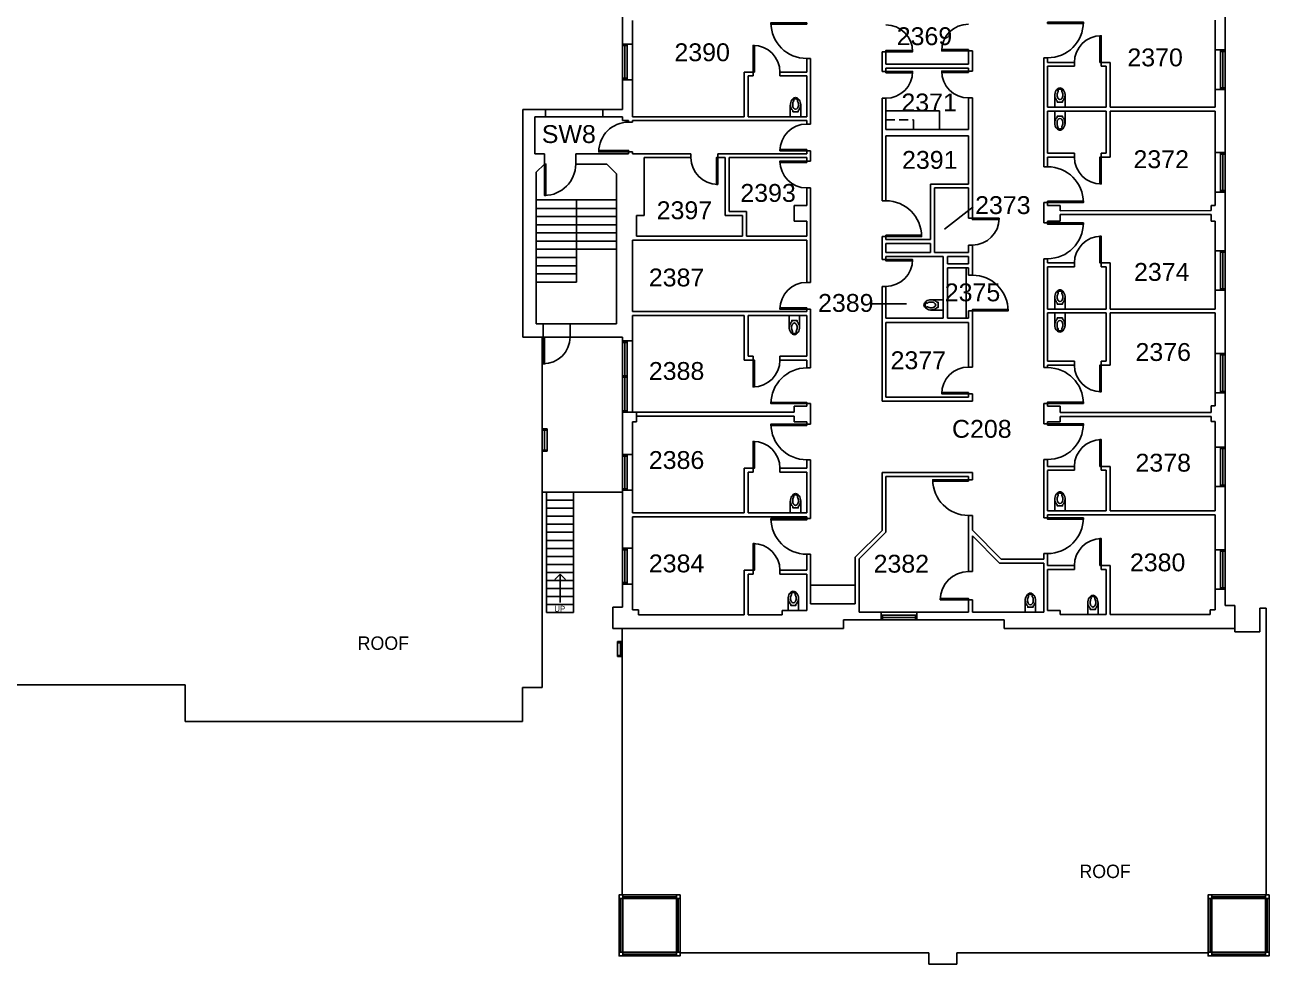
# Model space of a CAD drawing. Header units: inches. Extents: x -1132 to 7533, y -2240 to 4304.
# Drawn here: x 3897 to 5570, y 173 to 1436 of the extents above; entities that cross this region are included whole.
import ezdxf

# ---------------------------------------------------------------- set-up
doc = ezdxf.new("R2010")
doc.units = ezdxf.units.IN
doc.header["$LTSCALE"] = 96
doc.header["$MEASUREMENT"] = 0
doc.linetypes.add('HIDDEN2', pattern=[0.1875, 0.125, -0.0625])
doc.layers.get('0').update_dxf_attribs({"linetype": 'CONTINUOUS'})
for name, color, linetype in [('A-ANNO-ROOM', 4, 'CONTINUOUS'), ('A-ANNO-TEXT', 4, 'CONTINUOUS'), ('A-DOOR', 2, 'CONTINUOUS'), ('A-FLOR-CASE', 3, 'CONTINUOUS'), ('A-FLOR-CASE-UPPR', 3, 'HIDDEN2'), ('A-FLOR-PFIX', 2, 'CONTINUOUS'), ('A-FLOR-STRS', 2, 'CONTINUOUS'), ('A-GLAZ', 2, 'CONTINUOUS'), ('A-GLAZ-SILL', 1, 'CONTINUOUS'), ('A-ROOF-LEVL-MED', 3, 'CONTINUOUS'), ('A-WALL-FULL', 6, 'CONTINUOUS')]:
    doc.layers.add(name, color=color, linetype=linetype)
doc.styles.add('ARIAL', font='arial.ttf')

# ---------------------------------------------------------------- blocks, each defined once
blk = doc.blocks.new('P2477016')
for p, q in [((-3.6, -23.8), (-3.6, -23.8)), ((-2.5, -21.1), (-2.5, -21.1))]:
    blk.add_line(p, q)
blk.add_lwpolyline([(7, -14.9), (7, 0), (-7, 0), (-7, -14.9)])
for points in [[(0, -25.8, -0.143932), (-2.5, -25, -0.107177), (-4.9, -22.6, -0.077997), (-6.4, -19.2, -0.065232), (-7, -14.9)], [(-6.9, -16.2, -0.074934), (-6.3, -12.6, -0.085426), (-4.9, -9.7, -0.066386), (-3.5, -8.3), (-3.5, -6.7), (0, -6.7)], [(4, -23.7, -0.562484), (3.2, -23.5), (2.4, -21.3, -0.238976), (2.5, -20.9, 0.08035), (3.4, -19, 0.074934), (3.8, -16.2, 0.074934), (3.4, -13.4, 0.085426), (2.4, -11.5, 0.066386), (1.6, -10.6, 0.330534), (-1.7, -10.6, 0.066386), (-2.5, -11.5, 0.085426), (-3.5, -13.4, 0.074934), (-3.9, -16.2, 0.074934), (-3.5, -19, 0.08035), (-2.6, -20.9, -0.238976), (-2.5, -21.3), (-3.3, -23.5, -0.549653), (-4.1, -23.7)], [(6.9, -16.2, 0.074934), (6.3, -12.6, 0.085426), (4.9, -9.7, 0.066386), (3.5, -8.3), (3.5, -6.7), (0, -6.7)], [(0, -25.8, 0.143932), (2.5, -25, 0.107177), (4.9, -22.6, 0.077997), (6.4, -19.2, 0.065232), (7, -14.9)], [(-3, -22.7, 0.063273), (-1.7, -23.8, 0.143932), (0, -24.2)], [(0, -24.2, 0.143932), (1.7, -23.8, 0.059203), (2.9, -22.8)]]:
    blk.add_lwpolyline(points, format="xyb")
blk = doc.blocks.new('WC')
for p, q in [((-23.8, 5.1), (-23.8, 5.1)), ((-21.1, 4), (-21.1, 4))]:
    blk.add_line(p, q)
for points in [[(-23.7, 5.5, 0.06085), (-25, 4, 0.143932), (-25.8, 1.5)], [(-25.8, 1.5, 0.143932), (-25, -1, 0.107177), (-22.6, -3.4, 0.077997), (-19.2, -4.9, 0.065232), (-14.9, -5.5)], [(-22.7, 4.5, 0.063273), (-23.8, 3.2, 0.143932), (-24.2, 1.5)], [(-24.2, 1.5, 0.143932), (-23.8, -0.2, 0.059203), (-22.8, -1.4)], [(-23.7, -2.5, -0.562484), (-23.5, -1.6), (-21.3, -0.9, -0.238976), (-20.9, -1, 0.08035), (-19, -1.9, 0.074934), (-16.2, -2.3, 0.074934), (-13.4, -1.9, 0.085426), (-11.5, -0.9, 0.066386), (-10.6, -0.1, 0.330534), (-10.6, 3.2, 0.066386), (-11.5, 4, 0.085426), (-13.4, 5, 0.074934), (-16.2, 5.4, 0.074934), (-19, 5, 0.08035), (-20.9, 4.1, -0.238976), (-21.3, 4), (-23.5, 4.8, -0.549653), (-23.7, 5.6)], [(-16.2, 8.4, -0.074934), (-12.6, 7.9, -0.085426), (-9.7, 6.4, -0.066386), (-8.3, 5.1), (-6.7, 5.1), (-6.7, -1.9), (-8.3, -1.9, -0.066386), (-9.7, -3.3, -0.085426), (-12.6, -4.8, -0.111314), (-18, -5.2)], [(-16.4, 8.4, -0.022673), (-14.9, 8.5), (0, 8.5), (0, 4.5), (0, 1.5), (0, -1.5), (0, -5.5), (-14.9, -5.5)]]:
    blk.add_lwpolyline(points, format="xyb")
for centre, radius, start, end in [((-18.3, 0.5), 7.43, 126.6725, 136.5742), ((-17, -1.2), 9.56, 107.1416, 126.6725), ((-16.2, -3.9), 12.4, 90, 107.1416)]:
    blk.add_arc(centre, radius, start, end)
blk = doc.blocks.new('*U49')
for p, q in [((0, 0), (0, 0)), ((48, 0), (48, 0))]:
    blk.add_line(p, q)
blk.add_lwpolyline([(0, 0), (0, -48), (1.75, -48), (1.75, 0)], close=True)
blk.add_arc((0, 0), 48, 270, 0)
blk = doc.blocks.new('*U50')
for p, q in [((0, 0), (0, 0)), ((48, 0), (48, 0))]:
    blk.add_line(p, q)
blk.add_lwpolyline([(0, 0), (0, -48), (1.75, -48), (1.75, 0)], close=True)
blk.add_arc((0, 0), 48, 270, 0)
blk = doc.blocks.new('*U51')
for p, q in [((0, 0), (0, 0)), ((-48, 0), (-48, 0))]:
    blk.add_line(p, q)
blk.add_lwpolyline([(0, 0), (0, -48), (-1.75, -48), (-1.75, 0)], close=True)
blk.add_arc((0, 0), 48, 180, 270)
blk = doc.blocks.new('*U47')
for p, q in [((0, 0), (0, 0)), ((-36, 0), (-36, 0))]:
    blk.add_line(p, q)
blk.add_lwpolyline([(0, 0), (0, 36), (-1.75, 36), (-1.75, 0)], close=True)
blk.add_arc((0, 0), 36, 90, 180)
blk = doc.blocks.new('*U54')
for p, q in [((0, 0), (0, 0)), ((36, 0), (36, 0))]:
    blk.add_line(p, q)
blk.add_lwpolyline([(0, 0), (0, -36), (1.75, -36), (1.75, 0)], close=True)
blk.add_arc((0, 0), 36, 270, 0)
blk = doc.blocks.new('*U55')
for p, q in [((0, 0), (0, 0)), ((36, 0), (36, 0))]:
    blk.add_line(p, q)
blk.add_lwpolyline([(0, 0), (0, 36), (1.75, 36), (1.75, 0)], close=True)
blk.add_arc((0, 0), 36, 0, 90)
blk = doc.blocks.new('*U62')
for p, q in [((0, 0), (0, 0)), ((-36, 0), (-36, 0))]:
    blk.add_line(p, q)
blk.add_lwpolyline([(0, 0), (0, -36), (-1.75, -36), (-1.75, 0)], close=True)
blk.add_arc((0, 0), 36, 180, 270)
blk = doc.blocks.new('*U63')
for p, q in [((0, 0), (0, 0)), ((48, 0), (48, 0))]:
    blk.add_line(p, q)
blk.add_lwpolyline([(0, 0), (0, 48), (1.75, 48), (1.75, 0)], close=True)
blk.add_arc((0, 0), 48, 0, 90)
blk = doc.blocks.new('*U64')
for p, q in [((0, 0), (0, 0)), ((-48, 0), (-48, 0))]:
    blk.add_line(p, q)
blk.add_lwpolyline([(0, 0), (0, 48), (-1.75, 48), (-1.75, 0)], close=True)
blk.add_arc((0, 0), 48, 90, 180)
blk = doc.blocks.new('*U65')
for p, q in [((0, 0), (0, 0)), ((-36, 0), (-36, 0))]:
    blk.add_line(p, q)
blk.add_lwpolyline([(0, 0), (0, -36), (-1.75, -36), (-1.75, 0)], close=True)
blk.add_arc((0, 0), 36, 180, 270)
blk = doc.blocks.new('*U68')
for p, q in [((0, 0), (0, 0)), ((48, 0), (48, 0))]:
    blk.add_line(p, q)
blk.add_lwpolyline([(0, 0), (0, 48), (1.75, 48), (1.75, 0)], close=True)
blk.add_arc((0, 0), 48, 0, 90)
blk = doc.blocks.new('*U69')
for p, q in [((0, 0), (0, 0)), ((-38, 0), (-38, 0))]:
    blk.add_line(p, q)
blk.add_lwpolyline([(0, 0), (0, 38), (-1.75, 38), (-1.75, 0)], close=True)
blk.add_arc((0, 0), 38, 90, 180)
blk = doc.blocks.new('*U37')
for p, q in [((0, 0), (0, 0)), ((-36, 0), (-36, 0))]:
    blk.add_line(p, q)
blk.add_lwpolyline([(0, 0), (0, -36), (-1.75, -36), (-1.75, 0)], close=True)
blk.add_arc((0, 0), 36, 180, 270)
blk = doc.blocks.new('*U73')
for p, q in [((0, 0), (0, 0)), ((-36, 0), (-36, 0))]:
    blk.add_line(p, q)
blk.add_lwpolyline([(0, 0), (0, 36), (-1.75, 36), (-1.75, 0)], close=True)
blk.add_arc((0, 0), 36, 90, 180)
blk = doc.blocks.new('*U66')
for p, q in [((0, 0), (0, 0)), ((36, 0), (36, 0))]:
    blk.add_line(p, q)
blk.add_lwpolyline([(0, 0), (0, -36), (1.75, -36), (1.75, 0)], close=True)
blk.add_arc((0, 0), 36, 270, 0)
blk = doc.blocks.new('*U67')
for p, q in [((0, 0), (0, 0)), ((36, 0), (36, 0))]:
    blk.add_line(p, q)
blk.add_lwpolyline([(0, 0), (0, 36), (1.75, 36), (1.75, 0)], close=True)
blk.add_arc((0, 0), 36, 0, 90)

msp = doc.modelspace()

# ---------------------------------------------------------------- linework, layer by layer
at = {"layer": 'A-ANNO-ROOM'}
for p, q in [((5132.9, 1161.2), (5171.8, 1191.1)), ((5035.2, 1060.8), (5082, 1060.8))]:
    msp.add_line(p, q, dxfattribs=at)
at = {"layer": 'A-FLOR-CASE'}
for p, q in [((5054.3, 1320.2), (5126.3, 1320.2)), ((5126.3, 1320.2), (5126.3, 1295.2)), ((5162.3, 1109.4), (5162.3, 1041.4)), ((4953.1, 682.7), (5013, 682.7))]:
    msp.add_line(p, q, dxfattribs=at)
at = {"layer": 'A-FLOR-CASE-UPPR'}
for p, q in [((5054.3, 1308.2), (5091.3, 1308.2)), ((5091.3, 1308.2), (5091.3, 1295.2))]:
    msp.add_line(p, q, dxfattribs=at)
at = {"layer": 'A-FLOR-STRS'}
for p, q in [((4584.3, 1200.7), (4692.3, 1200.7)), ((4584.3, 1189.2), (4692.3, 1189.2)), ((4638.3, 1089.9), (4638.3, 1200.7)), ((4584.3, 1178.2), (4692.3, 1178.2)), ((4584.3, 1167.2), (4692.3, 1167.2)), ((4584.3, 1156.2), (4692.3, 1156.2)), ((4584.3, 1145.2), (4692.3, 1145.2)), ((4584.3, 1134.2), (4692.3, 1134.2)), ((4584.3, 1123), (4638.3, 1123)), ((4584.3, 1112), (4638.3, 1112)), ((4584.3, 1101), (4638.3, 1101)), ((4584.3, 1090), (4638.3, 1090)), ((4592.1, 892.7), (4599.1, 892.7)), ((4592.1, 891.2), (4599.1, 891.2)), ((4595.1, 891.2), (4595.1, 864.2)), ((4599.1, 892.7), (4599.1, 862.7)), ((4599.1, 864.2), (4592.1, 864.2)), ((4599.1, 862.7), (4592.1, 862.7)), ((4592.1, 807.7), (4700.3, 807.7)), ((4598.1, 807.7), (4598.1, 645.7)), ((4634.1, 645.7), (4634.1, 807.7)), ((4598.1, 796.9), (4634.1, 796.9)), ((4598.1, 786.1), (4634.1, 786.1)), ((4598.1, 775.3), (4634.1, 775.3)), ((4598.1, 764.5), (4634.1, 764.5)), ((4598.1, 753.7), (4634.1, 753.7)), ((4598.1, 742.9), (4634.1, 742.9)), ((4598.1, 732.1), (4634.1, 732.1)), ((4598.1, 721.3), (4634.1, 721.3)), ((4598.1, 710.5), (4634.1, 710.5)), ((4598.1, 699.7), (4634.1, 699.7)), ((4598.1, 688.9), (4634.1, 688.9)), ((4616.3, 697.4), (4609.1, 690.1)), ((4616.3, 659.4), (4616.3, 697.4)), ((4616.3, 697.4), (4623.6, 690.1)), ((4598.1, 678.1), (4634.1, 678.1)), ((4598.1, 667.3), (4634.1, 667.3)), ((4598.1, 656.5), (4634.1, 656.5)), ((4598.1, 645.7), (4634.1, 645.7)), ((4699.6, 606.7), (4693.6, 606.7)), ((4693.6, 606.7), (4693.6, 586.7)), ((4699.6, 605.2), (4693.6, 605.2)), ((4697.6, 605.2), (4697.6, 588.2)), ((4693.6, 588.2), (4699.6, 588.2)), ((4693.6, 586.7), (4699.6, 586.7))]:
    msp.add_line(p, q, dxfattribs=at)
at = {"layer": 'A-GLAZ'}
for p, q in [((4700.3, 1364.1), (4700.3, 1408.2)), ((4703.3, 1364.1), (4703.3, 1408.2)), ((4706.3, 1364.1), (4706.3, 1408.2)), ((5504.3, 1400.2), (5504.3, 1351.1)), ((5507.3, 1400.2), (5507.3, 1351.1)), ((5510.3, 1400.2), (5510.3, 1351.1)), ((5504.3, 1262.2), (5504.3, 1213.1)), ((5507.3, 1262.2), (5507.3, 1213.1)), ((5510.3, 1262.2), (5510.3, 1213.1)), ((5504.3, 1130.2), (5504.3, 1081.1)), ((5507.3, 1130.2), (5507.3, 1081.1)), ((5510.3, 1130.2), (5510.3, 1081.1)), ((4700.3, 964.1), (4700.3, 1009.1)), ((4703.3, 964.1), (4703.3, 1009.1)), ((4706.3, 964.1), (4706.3, 1009.1)), ((5504.3, 992.2), (5504.3, 943.1)), ((5507.3, 992.2), (5507.3, 943.1)), ((5510.3, 992.2), (5510.3, 943.1)), ((4700.3, 917.2), (4700.3, 962.1)), ((4703.3, 917.2), (4703.3, 962.1)), ((4706.3, 917.2), (4706.3, 962.1)), ((4700.3, 812.2), (4700.3, 856.2)), ((4703.3, 812.2), (4703.3, 856.2)), ((4706.3, 812.2), (4706.3, 856.2)), ((5504.3, 866.2), (5504.3, 817.1)), ((5507.3, 866.2), (5507.3, 817.1)), ((5510.3, 866.2), (5510.3, 817.1)), ((4700.3, 686.1), (4700.3, 730.2)), ((4703.3, 686.1), (4703.3, 730.2)), ((4706.3, 686.1), (4706.3, 730.2)), ((5504.3, 728.2), (5504.3, 679.1)), ((5507.3, 728.2), (5507.3, 679.1)), ((5510.3, 728.2), (5510.3, 679.1)), ((5049.9, 642.2), (5093.9, 642.2)), ((5049.9, 639.2), (5093.9, 639.2)), ((5093.9, 636.2), (5049.9, 636.2)), ((4698.1, 261.2), (4698.1, 189.2)), ((4772.6, 263.7), (4700.6, 263.7)), ((4775.1, 189.2), (4775.1, 261.2)), ((5490.1, 261.2), (5490.1, 189.2)), ((5564.6, 263.7), (5492.6, 263.7)), ((5567.1, 189.2), (5567.1, 261.2)), ((4700.6, 186.7), (4772.6, 186.7)), ((5492.6, 186.7), (5564.6, 186.7))]:
    msp.add_line(p, q, dxfattribs=at)
at = {"layer": 'A-GLAZ-SILL'}
for p, q in [((4713.8, 1362.1), (4713.8, 1410.2)), ((5496.8, 1402.2), (5496.8, 1349.1)), ((4596.5, 1322.1), (4673.7, 1322.1)), ((4596.5, 1312.1), (4673.7, 1312.1)), ((5496.8, 1264.2), (5496.8, 1211.1)), ((5496.8, 1132.2), (5496.8, 1079.1)), ((4593.6, 1034.2), (4629.6, 1034.2)), ((4593.6, 1016.2), (4629.6, 1016.2)), ((4713.8, 915.2), (4713.8, 1011.1)), ((5496.8, 994.2), (5496.8, 941.1)), ((4713.8, 810.2), (4713.8, 858.2)), ((5496.8, 868.2), (5496.8, 815.1)), ((4713.8, 684.1), (4713.8, 732.2)), ((5496.8, 730.2), (5496.8, 677.1)), ((5047.9, 646.2), (5095.9, 646.2)), ((4695.6, 261.2), (4695.6, 189.2)), ((4772.6, 266.2), (4700.6, 266.2)), ((4700.6, 261.2), (4700.6, 189.2)), ((4772.6, 261.2), (4700.6, 261.2)), ((4772.6, 189.2), (4772.6, 261.2)), ((4777.6, 189.2), (4777.6, 261.2)), ((5487.6, 261.2), (5487.6, 189.2)), ((5564.6, 266.2), (5492.6, 266.2)), ((5564.6, 261.2), (5492.6, 261.2)), ((5492.6, 261.2), (5492.6, 189.2)), ((5564.6, 189.2), (5564.6, 261.2)), ((5569.6, 189.2), (5569.6, 261.2)), ((4700.6, 189.2), (4772.6, 189.2)), ((4700.6, 184.2), (4772.6, 184.2)), ((5492.6, 189.2), (5564.6, 189.2)), ((5492.6, 184.2), (5564.6, 184.2))]:
    msp.add_line(p, q, dxfattribs=at)
at = {"layer": 'A-ROOF-LEVL-MED'}
for p, q in [((4592.1, 545.2), (4592.1, 1016.2)), ((5565.6, 651.7), (5557.1, 651.7)), ((5557.1, 651.7), (5557.1, 619.7)), ((5565.6, 266.2), (5565.6, 651.7)), ((4699.6, 624.2), (4699.6, 266.2)), ((5523.6, 619.7), (5523.6, 624.2)), ((5557.1, 619.7), (5523.6, 619.7)), ((3546.6, 548.7), (4112.1, 548.7)), ((4112.1, 548.7), (4112.1, 499.2)), ((4565.6, 499.2), (4565.6, 545.2)), ((4565.6, 545.2), (4592.1, 545.2)), ((4112.1, 499.2), (4565.6, 499.2)), ((4777.6, 188.2), (5112.1, 188.2)), ((5112.1, 188.2), (5112.1, 173.2)), ((5149.6, 173.2), (5149.6, 188.2)), ((5149.6, 188.2), (5487.6, 188.2)), ((5112.1, 173.2), (5149.6, 173.2))]:
    msp.add_line(p, q, dxfattribs=at)
at = {"layer": 'A-WALL-FULL'}
for p, q in [((4700.3, 1322.1), (4700.3, 1666.2)), ((5510.3, 1400.2), (5510.3, 1477.1)), ((4713.8, 1410.2), (4713.8, 1441.7)), ((5496.8, 1402.2), (5496.8, 1442.2)), ((4700.3, 1410.2), (4713.8, 1410.2)), ((4700.3, 1408.2), (4706.3, 1408.2)), ((4706.3, 1408.2), (4706.3, 1410.2)), ((4953.1, 1390.7), (4947.8, 1390.7)), ((4947.8, 1372.4), (4947.8, 1390.7)), ((4953.1, 1302.6), (4953.1, 1390.7)), ((5049.1, 1399.9), (5054.3, 1399.9)), ((5049.1, 1373.2), (5049.1, 1399.9)), ((5054.3, 1382.9), (5054.3, 1399.9)), ((5165.3, 1400.9), (5170.6, 1400.9)), ((5165.3, 1400.9), (5165.3, 1382.9)), ((5170.6, 1400.9), (5170.6, 1373.7)), ((5266.6, 1391.6), (5271.8, 1391.6)), ((5266.6, 1391.6), (5266.6, 1245.1)), ((5271.8, 1391.6), (5271.8, 1385.4)), ((5496.8, 1402.2), (5510.3, 1402.2)), ((5504.3, 1402.2), (5504.3, 1400.2)), ((5504.3, 1400.2), (5510.3, 1400.2)), ((4875.8, 1372.4), (4863.8, 1372.4)), ((4863.8, 1312.4), (4863.8, 1372.4)), ((4875.8, 1367.2), (4875.8, 1372.4)), ((4911.8, 1367.2), (4911.8, 1372.4)), ((4947.8, 1372.4), (4911.8, 1372.4)), ((5054.3, 1373.2), (5049.1, 1373.2)), ((5054.3, 1382.9), (5165.3, 1382.9)), ((5054.3, 1377.6), (5165.3, 1377.6)), ((5054.3, 1373.2), (5054.3, 1377.6)), ((5165.3, 1377.6), (5165.3, 1373.7)), ((5170.6, 1373.7), (5165.3, 1373.7)), ((5307.8, 1385.4), (5271.8, 1385.4)), ((5307.8, 1380.2), (5271.8, 1380.2)), ((5271.8, 1380.2), (5271.8, 1325.4)), ((5307.8, 1380.2), (5307.8, 1385.4)), ((5343.8, 1380.2), (5343.8, 1385.4)), ((5355.8, 1385.4), (5343.8, 1385.4)), ((5350.6, 1380.2), (5343.8, 1380.2)), ((5350.6, 1325.4), (5350.6, 1380.2)), ((5355.8, 1325.4), (5355.8, 1385.4)), ((4706.3, 1364.1), (4700.3, 1364.1)), ((4700.3, 1362.1), (4713.8, 1362.1)), ((4706.3, 1362.1), (4706.3, 1364.1)), ((4713.8, 1362.1), (4713.8, 1312.4)), ((4875.8, 1367.2), (4869.1, 1367.2)), ((4869.1, 1312.4), (4869.1, 1367.2)), ((4947.8, 1367.2), (4911.8, 1367.2)), ((4947.8, 1312.4), (4947.8, 1367.2)), ((5496.8, 1325.4), (5496.8, 1349.1)), ((5496.8, 1349.1), (5510.3, 1349.1)), ((5510.3, 1351.1), (5504.3, 1351.1)), ((5504.3, 1351.1), (5504.3, 1349.1)), ((5510.3, 1262.2), (5510.3, 1351.1)), ((4566.3, 1322.1), (4596.5, 1322.1)), ((4566.3, 1016.2), (4566.3, 1322.1)), ((4596.5, 1322.1), (4596.5, 1312.1)), ((4673.7, 1322.1), (4673.7, 1312.1)), ((4673.7, 1322.1), (4700.3, 1322.1)), ((5049.1, 1199.4), (5049.1, 1337.2)), ((5054.3, 1337.2), (5049.1, 1337.2)), ((5054.3, 1337.2), (5054.3, 1295.2)), ((5170.6, 1337.7), (5165.3, 1337.7)), ((5165.3, 1337.7), (5165.3, 1295.2)), ((5170.6, 1337.7), (5170.6, 1175.9)), ((5271.8, 1325.4), (5350.6, 1325.4)), ((5355.8, 1325.4), (5496.8, 1325.4)), ((4582.2, 1312.1), (4582.2, 1262.7)), ((4582.2, 1312.1), (4596.5, 1312.1)), ((4673.7, 1312.1), (4700.3, 1312.1)), ((4700.3, 1312.1), (4700.3, 1307.2)), ((4708.3, 1307.2), (4700.3, 1307.2)), ((4708.3, 1305.2), (4708.3, 1307.2)), ((4713.8, 1305.2), (4708.3, 1305.2)), ((4713.8, 1312.4), (4863.8, 1312.4)), ((4713.8, 1307.2), (4947.8, 1307.2)), ((4713.8, 1305.2), (4713.8, 1307.2)), ((4869.1, 1312.4), (4947.8, 1312.4)), ((4947.8, 1302.6), (4947.8, 1307.2)), ((5271.8, 1320.1), (5350.6, 1320.1)), ((5271.8, 1320.1), (5271.8, 1263.4)), ((5350.6, 1263.4), (5350.6, 1320.1)), ((5355.8, 1320.1), (5496.8, 1320.1)), ((5355.8, 1258.1), (5355.8, 1320.1)), ((5496.8, 1264.2), (5496.8, 1320.1)), ((4953.1, 1302.6), (4947.8, 1302.6)), ((5054.3, 1295.2), (5165.3, 1295.2)), ((5165.3, 1286.9), (5054.3, 1286.9)), ((5054.3, 1286.9), (5054.3, 1199.4)), ((5165.3, 1286.9), (5165.3, 1221.9)), ((4582.2, 1262.7), (4595.2, 1262.7)), ((4595.2, 1262.7), (4595.2, 1248.7)), ((4637.3, 1262.7), (4637.3, 1248.7)), ((4637.3, 1262.7), (4708.3, 1262.7)), ((4708.3, 1262.7), (4708.3, 1265.2)), ((4713.8, 1265.2), (4708.3, 1265.2)), ((4713.8, 1262.7), (4713.8, 1265.2)), ((4713.8, 1262.7), (4792.2, 1262.7)), ((4729.1, 1257.4), (4792.2, 1257.4)), ((4729.1, 1257.4), (4729.1, 1179.7)), ((4792.2, 1257.4), (4792.2, 1262.7)), ((4828.2, 1262.7), (4947.8, 1262.7)), ((4828.2, 1257.4), (4828.2, 1262.7)), ((4828.2, 1257.4), (4838.2, 1257.4)), ((4838.2, 1179.7), (4838.2, 1257.4)), ((4843.4, 1184.9), (4843.4, 1257.4)), ((4843.4, 1257.4), (4947.8, 1257.4)), ((4947.8, 1262.7), (4947.8, 1266.6)), ((4947.8, 1266.6), (4953.1, 1266.6)), ((4947.8, 1252.7), (4947.8, 1257.4)), ((4953.1, 1252.7), (4953.1, 1266.6)), ((5271.8, 1263.4), (5307.8, 1263.4)), ((5271.8, 1258.1), (5307.8, 1258.1)), ((5271.8, 1258.1), (5271.8, 1245.1)), ((5307.8, 1263.4), (5307.8, 1258.7)), ((5343.8, 1263.4), (5350.6, 1263.4)), ((5343.8, 1263.4), (5343.8, 1258.1)), ((5343.8, 1258.1), (5355.8, 1258.1)), ((5496.8, 1264.2), (5510.3, 1264.2)), ((5504.3, 1264.2), (5504.3, 1262.2)), ((5504.3, 1262.2), (5510.3, 1262.2)), ((4595.2, 1248.7), (4584.3, 1237.7)), ((4637.3, 1248.7), (4679.2, 1248.7)), ((4679.2, 1248.7), (4692.3, 1235.6)), ((4953.1, 1252.7), (4947.8, 1252.7)), ((5266.6, 1245.1), (5271.8, 1245.1)), ((4584.3, 1034.2), (4584.3, 1237.7)), ((4692.3, 1235.6), (4692.3, 1034.2)), ((5114.3, 1147.4), (5114.3, 1221.9)), ((5114.3, 1221.9), (5165.3, 1221.9)), ((4953.1, 1216.7), (4947.8, 1216.7)), ((4947.8, 1193.2), (4947.8, 1216.7)), ((4953.1, 1089.7), (4953.1, 1216.7)), ((5119.6, 1216.7), (5165.3, 1216.7)), ((5119.6, 1216.7), (5119.6, 1129.7)), ((5165.3, 1216.7), (5165.3, 1175.9)), ((5496.8, 1211.1), (5510.3, 1211.1)), ((5496.8, 1193.2), (5496.8, 1211.1)), ((5510.3, 1213.1), (5504.3, 1213.1)), ((5504.3, 1213.1), (5504.3, 1211.1)), ((5510.3, 1130.2), (5510.3, 1213.1)), ((4930.8, 1172.2), (4930.8, 1193.2)), ((4930.8, 1193.2), (4947.8, 1193.2)), ((5049.1, 1199.4), (5054.3, 1199.4)), ((5266.6, 1197.1), (5271.8, 1197.1)), ((5266.6, 1197.1), (5266.6, 1169.6)), ((5271.8, 1197.1), (5271.8, 1193.2)), ((5288.8, 1193.2), (5271.8, 1193.2)), ((5288.8, 1186.1), (5288.8, 1193.2)), ((5491.8, 1193.2), (5496.8, 1193.2)), ((5491.8, 1186.2), (5491.8, 1193.2)), ((4729.1, 1179.7), (4718.8, 1179.7)), ((4718.8, 1179.7), (4718.8, 1151.7)), ((4838.2, 1179.7), (4861.4, 1179.7)), ((4843.4, 1184.9), (4866.7, 1184.9)), ((4861.4, 1179.7), (4861.4, 1151.7)), ((4866.7, 1184.9), (4866.7, 1151.7)), ((4947.8, 1172.2), (4930.8, 1172.2)), ((4947.8, 1151.7), (4947.8, 1172.2)), ((5165.3, 1175.9), (5170.6, 1175.9)), ((5271.8, 1172.2), (5271.8, 1169.6)), ((5288.8, 1172.2), (5271.8, 1172.2)), ((5288.8, 1186.1), (5491.8, 1186.2)), ((5288.8, 1180.9), (5491.8, 1180.9)), ((5288.8, 1172.2), (5288.8, 1180.9)), ((5491.8, 1172.2), (5491.8, 1180.9)), ((5496.8, 1172.2), (5491.8, 1172.2)), ((5496.8, 1132.2), (5496.8, 1172.2)), ((5266.6, 1169.6), (5271.8, 1169.6)), ((4713.8, 1146.4), (4947.8, 1146.4)), ((4713.8, 1050.4), (4713.8, 1146.4)), ((4718.8, 1151.7), (4861.4, 1151.7)), ((4866.7, 1151.7), (4947.8, 1151.7)), ((4947.8, 1089.7), (4947.8, 1146.4)), ((5049.1, 1120.4), (5049.1, 1151.4)), ((5049.1, 1151.4), (5054.3, 1151.4)), ((5054.3, 1151.4), (5054.3, 1147.4)), ((5054.3, 1147.4), (5114.3, 1147.4)), ((5054.3, 1129.7), (5054.3, 1142.2)), ((5054.3, 1142.2), (5114.3, 1142.2)), ((5114.3, 1142.2), (5114.3, 1129.7)), ((5165.3, 1139.9), (5170.6, 1139.9)), ((5165.3, 1139.9), (5165.3, 1129.7)), ((5170.6, 1139.9), (5170.6, 1099.4)), ((5114.3, 1129.7), (5054.3, 1129.7)), ((5131.3, 1124.4), (5054.3, 1124.4)), ((5054.3, 1124.4), (5054.3, 1120.4)), ((5165.3, 1129.7), (5119.6, 1129.7)), ((5131.3, 1041.4), (5131.3, 1124.4)), ((5165.3, 1124.4), (5137.3, 1124.4)), ((5137.3, 1114.7), (5137.3, 1124.4)), ((5165.3, 1124.4), (5165.3, 1114.7)), ((5266.6, 1121.6), (5271.8, 1121.6)), ((5266.6, 1121.6), (5266.6, 975.1)), ((5271.8, 1121.6), (5271.8, 1115.8)), ((5496.8, 1132.2), (5510.3, 1132.2)), ((5504.3, 1132.2), (5504.3, 1130.2)), ((5504.3, 1130.2), (5510.3, 1130.2)), ((5049.1, 1120.4), (5054.3, 1120.4)), ((5137.3, 1114.7), (5165.3, 1114.7)), ((5137.3, 1109.4), (5165.3, 1109.4)), ((5137.3, 1109.4), (5137.3, 1041.4)), ((5165.3, 1109.4), (5165.3, 1099.4)), ((5307.8, 1115.8), (5271.8, 1115.8)), ((5307.8, 1110.5), (5271.8, 1110.5)), ((5271.8, 1110.5), (5271.8, 1053.9)), ((5307.8, 1110.5), (5307.8, 1115.8)), ((5355.8, 1115.8), (5343.8, 1115.8)), ((5343.8, 1110.5), (5343.8, 1115.8)), ((5350.6, 1110.5), (5343.8, 1110.5)), ((5350.6, 1053.9), (5350.6, 1110.5)), ((5355.8, 1053.9), (5355.8, 1115.8)), ((4947.8, 1089.7), (4953.1, 1089.7)), ((5170.6, 1099.4), (5165.3, 1099.4)), ((5049.1, 929.9), (5049.1, 1084.4)), ((5049.1, 1084.4), (5054.3, 1084.4)), ((5054.3, 1084.4), (5054.3, 1041.4)), ((5496.8, 1053.9), (5496.8, 1079.1)), ((5496.8, 1079.1), (5510.3, 1079.1)), ((5510.3, 1081.1), (5504.3, 1081.1)), ((5504.3, 1081.1), (5504.3, 1079.1)), ((5510.3, 992.2), (5510.3, 1081.1)), ((4713.8, 1050.4), (4947.8, 1050.4)), ((4713.8, 1045.2), (4863.8, 1045.2)), ((4713.8, 1011.1), (4713.8, 1045.2)), ((4863.8, 985.2), (4863.8, 1045.2)), ((4869.1, 990.4), (4869.1, 1045.2)), ((4869.1, 1045.2), (4947.8, 1045.2)), ((4947.8, 1053.7), (4947.8, 1050.4)), ((4953.1, 1053.7), (4947.8, 1053.7)), ((4947.8, 990.4), (4947.8, 1045.2)), ((4953.1, 974.7), (4953.1, 1053.7)), ((5054.3, 1041.4), (5131.3, 1041.4)), ((5165.3, 1041.4), (5137.3, 1041.4)), ((5170.6, 1051.4), (5165.3, 1051.4)), ((5165.3, 1051.4), (5165.3, 1041.4)), ((5170.6, 1051.4), (5170.6, 975.9)), ((5271.8, 1053.9), (5350.6, 1053.9)), ((5271.8, 1048.6), (5350.6, 1048.6)), ((5271.8, 1048.6), (5271.8, 983.9)), ((5350.6, 983.9), (5350.6, 1048.6)), ((5355.8, 1053.9), (5496.8, 1053.9)), ((5355.8, 978.6), (5355.8, 1048.6)), ((5355.8, 1048.6), (5496.8, 1048.6)), ((5496.8, 994.2), (5496.8, 1048.6)), ((4593.6, 1034.2), (4584.3, 1034.2)), ((4593.6, 1016.2), (4593.6, 1034.2)), ((4629.6, 1016.2), (4629.6, 1034.2)), ((4692.3, 1034.2), (4629.6, 1034.2)), ((5054.3, 1035.9), (5165.3, 1035.9)), ((5054.3, 935.2), (5054.3, 1035.9)), ((5165.3, 1035.9), (5165.3, 975.9)), ((4593.6, 1016.2), (4566.3, 1016.2)), ((4700.3, 1016.2), (4629.6, 1016.2)), ((4700.3, 1011.1), (4700.3, 1016.2)), ((4713.8, 1011.1), (4700.3, 1011.1)), ((4700.3, 1011.1), (4700.3, 1009.1)), ((4700.3, 1009.1), (4706.3, 1009.1)), ((4706.3, 1009.1), (4706.3, 1011.1)), ((4869.1, 990.4), (4875.8, 990.4)), ((4875.8, 990.4), (4875.8, 985.2)), ((4911.8, 990.4), (4911.8, 985.2)), ((4911.8, 990.4), (4947.8, 990.4)), ((5496.8, 994.2), (5510.3, 994.2)), ((5504.3, 994.2), (5504.3, 992.2)), ((5504.3, 992.2), (5510.3, 992.2)), ((4863.8, 985.2), (4875.8, 985.2)), ((4911.8, 985.2), (4947.8, 985.2)), ((4947.8, 974.7), (4947.8, 985.2)), ((4953.1, 974.7), (4947.8, 974.7)), ((5165.3, 975.9), (5170.6, 975.9)), ((5266.6, 975.1), (5271.8, 975.1)), ((5271.8, 983.9), (5307.8, 983.9)), ((5271.8, 978.6), (5307.8, 978.6)), ((5271.8, 978.6), (5271.8, 975.1)), ((5307.8, 983.9), (5307.8, 978.6)), ((5343.8, 983.9), (5343.8, 978.6)), ((5343.8, 983.9), (5350.6, 983.9)), ((5343.8, 978.6), (5355.8, 978.6)), ((4706.3, 964.1), (4700.3, 964.1)), ((4700.3, 964.1), (4700.3, 962.1)), ((4700.3, 962.1), (4706.3, 962.1)), ((4706.3, 962.1), (4706.3, 964.1)), ((5165.3, 939.9), (5170.6, 939.9)), ((5165.3, 939.9), (5165.3, 935.2)), ((5170.6, 939.9), (5170.6, 929.9)), ((5496.8, 923.7), (5496.8, 941.1)), ((5496.8, 941.1), (5510.3, 941.1)), ((5510.3, 943.1), (5504.3, 943.1)), ((5504.3, 943.1), (5504.3, 941.1)), ((5510.3, 866.2), (5510.3, 943.1)), ((4930.8, 915.2), (4930.8, 923.2)), ((4930.8, 923.2), (4947.8, 923.2)), ((4953.1, 926.7), (4947.8, 926.7)), ((4947.8, 923.2), (4947.8, 926.7)), ((4953.1, 899.2), (4953.1, 926.7)), ((5049.1, 929.9), (5170.6, 929.9)), ((5054.3, 935.2), (5165.3, 935.2)), ((5266.6, 927.1), (5271.8, 927.1)), ((5266.6, 927.1), (5266.6, 899.6)), ((5271.8, 927.1), (5271.8, 923.2)), ((5271.8, 923.2), (5288.8, 923.2)), ((5288.8, 914.6), (5288.8, 923.2)), ((5491.8, 914.6), (5491.8, 923.7)), ((5491.8, 923.7), (5496.8, 923.7)), ((4700.3, 917.2), (4700.3, 856.2)), ((4706.3, 917.2), (4700.3, 917.2)), ((4700.3, 915.2), (4718.8, 915.2)), ((4706.3, 915.2), (4706.3, 917.2)), ((4718.8, 915.2), (4930.8, 915.2)), ((4718.8, 902.2), (4718.8, 915.2)), ((4718.8, 909.9), (4930.8, 909.9)), ((4930.8, 902.2), (4930.8, 909.9)), ((5288.8, 914.6), (5491.8, 914.6)), ((5288.8, 909.4), (5491.8, 909.4)), ((5288.8, 902.2), (5288.8, 909.4)), ((5491.8, 902.7), (5491.8, 909.4)), ((4713.8, 858.2), (4713.8, 902.2)), ((4713.8, 902.2), (4718.8, 902.2)), ((4947.8, 902.2), (4930.8, 902.2)), ((4947.8, 899.2), (4947.8, 902.2)), ((4953.1, 899.2), (4947.8, 899.2)), ((5266.6, 899.6), (5271.8, 899.6)), ((5271.8, 902.2), (5271.8, 899.6)), ((5288.8, 902.2), (5271.8, 902.2)), ((5496.8, 902.7), (5491.8, 902.7)), ((5496.8, 867.7), (5496.8, 902.7)), ((4700.3, 858.2), (4713.8, 858.2)), ((4700.3, 856.2), (4706.3, 856.2)), ((4706.3, 856.2), (4706.3, 858.2)), ((5496.8, 868.2), (5510.3, 868.2)), ((5504.3, 868.2), (5504.3, 866.2)), ((5504.3, 866.2), (5510.3, 866.2)), ((4863.8, 779.9), (4863.8, 839.9)), ((4875.8, 839.9), (4863.8, 839.9)), ((4875.8, 834.7), (4875.8, 839.9)), ((4947.8, 839.9), (4911.8, 839.9)), ((4911.8, 834.7), (4911.8, 839.9)), ((4953.1, 851.3), (4947.8, 851.3)), ((4947.8, 839.9), (4947.8, 851.3)), ((4953.1, 772.2), (4953.1, 851.3)), ((5266.6, 851.6), (5271.8, 851.6)), ((5266.6, 851.6), (5266.6, 773.1)), ((5271.8, 851.6), (5271.8, 842.4)), ((5271.8, 842.4), (5307.8, 842.4)), ((5271.8, 837.1), (5307.8, 837.1)), ((5271.8, 837), (5271.8, 782.4)), ((5307.8, 837.1), (5307.8, 842.4)), ((5343.8, 837.1), (5343.8, 842.4)), ((5343.8, 842.4), (5355.8, 842.4)), ((5343.8, 837.1), (5350.6, 837.1)), ((5350.6, 782.4), (5350.6, 837.1)), ((5355.8, 782.4), (5355.8, 842.4)), ((4869.1, 779.9), (4869.1, 834.7)), ((4875.8, 834.7), (4869.1, 834.7)), ((4947.8, 834.7), (4911.8, 834.7)), ((4947.8, 779.9), (4947.8, 834.7)), ((5049.1, 833.9), (5170.6, 833.9)), ((5049.1, 833.9), (5049.1, 756.1)), ((5054.3, 828.7), (5054.3, 754)), ((5054.3, 828.7), (5165.3, 828.7)), ((5165.3, 828.7), (5165.3, 824.4)), ((5165.3, 824.4), (5170.6, 824.4)), ((5170.6, 833.9), (5170.6, 824.4)), ((4700.3, 812.2), (4700.3, 730.2)), ((4706.3, 812.2), (4700.3, 812.2)), ((4700.3, 810.2), (4713.8, 810.2)), ((4706.3, 810.2), (4706.3, 812.2)), ((4713.8, 779.9), (4713.8, 810.2)), ((5496.8, 815.1), (5496.8, 782.4)), ((5496.8, 815.1), (5510.3, 815.1)), ((5510.3, 817.1), (5504.3, 817.1)), ((5504.3, 817.1), (5504.3, 815.1)), ((5510.3, 728.2), (5510.3, 817.1)), ((4863.8, 779.9), (4713.8, 779.9)), ((4947.8, 774.7), (4713.8, 774.7)), ((4713.8, 732.2), (4713.8, 774.7)), ((4947.8, 779.9), (4869.1, 779.9)), ((4947.8, 772.2), (4947.8, 774.7)), ((4953.1, 772.2), (4947.8, 772.2)), ((5165.3, 776.4), (5170.6, 776.4)), ((5165.3, 776.4), (5165.3, 701)), ((5170.6, 776.4), (5170.6, 756.4)), ((5271.8, 773.1), (5266.6, 773.1)), ((5350.6, 782.4), (5271.8, 782.4)), ((5496.8, 777.1), (5271.8, 777.1)), ((5271.8, 777.1), (5271.8, 773.1)), ((5496.8, 782.4), (5355.8, 782.4)), ((5496.8, 777.1), (5496.8, 730.2)), ((5049.1, 756.1), (5013.1, 720.1)), ((5054.3, 754), (5018.3, 717.9)), ((5170.6, 756.4), (5209.4, 717.6)), ((5170.6, 749), (5207.2, 712.3)), ((5170.6, 749), (5170.6, 701)), ((4700.3, 732.2), (4713.8, 732.2)), ((4700.3, 730.2), (4706.3, 730.2)), ((4706.3, 730.2), (4706.3, 732.2)), ((4953.1, 724.2), (4947.8, 724.2)), ((4947.8, 702.6), (4947.8, 724.2)), ((4953.1, 657.7), (4953.1, 724.2)), ((5013.1, 720.1), (5013, 657.7)), ((5266.6, 725.1), (5266.6, 717.6)), ((5271.8, 725.1), (5266.6, 725.1)), ((5271.8, 725.1), (5271.8, 709.2)), ((5496.8, 730.2), (5510.3, 730.2)), ((5504.3, 730.2), (5504.3, 728.2)), ((5504.3, 728.2), (5510.3, 728.2)), ((4863.8, 642.7), (4863.8, 702.6)), ((4863.8, 702.6), (4875.8, 702.6)), ((4875.8, 697.4), (4875.8, 702.6)), ((4911.8, 697.4), (4911.8, 702.6)), ((4911.8, 702.6), (4947.8, 702.6)), ((5018.3, 717.9), (5018.3, 646.2)), ((5207.2, 712.4), (5266.6, 712.4)), ((5209.4, 717.6), (5266.6, 717.6)), ((5266.6, 712.4), (5266.6, 646.2)), ((5271.8, 709.2), (5307.8, 709.2)), ((5271.8, 703.9), (5307.8, 703.9)), ((5271.8, 703.9), (5271.8, 648.7)), ((5307.8, 703.9), (5307.8, 709.2)), ((5343.8, 703.9), (5343.8, 709.2)), ((5343.8, 709.2), (5355.8, 709.2)), ((5343.8, 703.9), (5350.6, 703.9)), ((5350.6, 643.2), (5350.6, 703.9)), ((5355.8, 643.2), (5355.8, 709.2)), ((4700.3, 653.2), (4700.3, 686.1)), ((4706.3, 686.1), (4700.3, 686.1)), ((4706.3, 684.1), (4706.3, 686.1)), ((4869.1, 642.7), (4869.1, 697.4)), ((4875.8, 697.4), (4869.1, 697.4)), ((4911.8, 697.4), (4947.8, 697.4)), ((4947.8, 648.7), (4947.8, 697.4)), ((5165.3, 701), (5170.6, 701)), ((4700.3, 684.1), (4713.8, 684.1)), ((4713.8, 684.1), (4713.8, 649.7)), ((5496.8, 677.1), (5510.3, 677.1)), ((5496.8, 677.1), (5496.8, 649.7)), ((5510.3, 679.1), (5504.3, 679.1)), ((5504.3, 679.1), (5504.3, 677.1)), ((5510.3, 655.2), (5510.3, 679.1)), ((4687.1, 653.2), (4687.1, 624.2)), ((4700.3, 653.2), (4687.1, 653.2)), ((4953.1, 657.7), (5013, 657.7)), ((5165.3, 663), (5170.6, 663)), ((5165.3, 663), (5165.3, 646.2)), ((5170.6, 663), (5170.6, 646.2)), ((5510.3, 655.2), (5523.6, 655.2)), ((5523.6, 655.2), (5523.6, 624.2)), ((4713.8, 649.7), (4721.8, 649.7)), ((4721.8, 649.7), (4721.8, 642.7)), ((4863.8, 642.7), (4721.8, 642.7)), ((4914.8, 642.7), (4869.1, 642.7)), ((4947.8, 648.7), (4914.8, 648.7)), ((4914.8, 648.7), (4914.8, 642.7)), ((4997.3, 636.2), (5047.9, 636.2)), ((4997.3, 636.2), (4997.3, 624.2)), ((5018.3, 646.2), (5047.9, 646.2)), ((5047.9, 646.2), (5047.9, 636.2)), ((5047.9, 642.2), (5049.9, 642.2)), ((5047.9, 636.2), (5049.9, 636.2)), ((5049.9, 642.2), (5049.9, 636.2)), ((5093.9, 636.2), (5093.9, 642.2)), ((5093.9, 642.2), (5095.9, 642.2)), ((5093.9, 636.2), (5095.9, 636.2)), ((5095.9, 646.2), (5165.3, 646.2)), ((5095.9, 636.2), (5095.9, 646.2)), ((5095.9, 636.2), (5213.3, 636.2)), ((5170.6, 646.2), (5266.6, 646.2)), ((5213.3, 624.2), (5213.3, 636.2)), ((5271.8, 648.7), (5288.8, 648.7)), ((5288.8, 648.7), (5288.8, 643.2)), ((5288.8, 643.2), (5350.6, 643.2)), ((5355.8, 643.2), (5490.3, 643.2)), ((5490.3, 643.2), (5490.3, 649.7)), ((5496.8, 649.7), (5490.3, 649.7)), ((4687.1, 624.2), (4997.3, 624.2)), ((5213.3, 624.2), (5523.6, 624.2))]:
    msp.add_line(p, q, dxfattribs=at)
for points in [[(4700.6, 261.2), (4695.6, 261.2), (4695.6, 266.2), (4700.6, 266.2)], [(4772.6, 261.2), (4777.6, 261.2), (4777.6, 266.2), (4772.6, 266.2)], [(5492.6, 261.2), (5487.6, 261.2), (5487.6, 266.2), (5492.6, 266.2)], [(5564.6, 261.2), (5569.6, 261.2), (5569.6, 266.2), (5564.6, 266.2)], [(4700.6, 189.2), (4695.6, 189.2), (4695.6, 184.2), (4700.6, 184.2)], [(4772.6, 189.2), (4777.6, 189.2), (4777.6, 184.2), (4772.6, 184.2)], [(5492.6, 189.2), (5487.6, 189.2), (5487.6, 184.2), (5492.6, 184.2)], [(5564.6, 189.2), (5569.6, 189.2), (5569.6, 184.2), (5564.6, 184.2)]]:
    msp.add_lwpolyline(points, close=True, dxfattribs=at)

# ---------------------------------------------------------------- block references
at = {"layer": 'A-DOOR', "xscale": -1, "rotation": 90}
for name, p in [('*U50', (5271.8, 1439.6)), ('*U63', (4947.8, 1438.7)), ('*U62', (5054.3, 1399.9)), ('*U47', (5165.3, 1400.9)), ('*U54', (5054.3, 1373.3)), ('*U55', (5165.3, 1373.7)), ('*U47', (4947.8, 1266.6)), ('*U55', (4947.8, 1252.7)), ('*U51', (5271.8, 1197.1)), ('*U51', (5054.3, 1151.4)), ('*U54', (5170.6, 1175.9)), ('*U50', (5271.8, 1169.6)), ('*U54', (5054.3, 1120.4)), ('*U47', (4947.8, 1053.7)), ('*U51', (5170.6, 1051.4)), ('*U64', (4947.8, 926.7)), ('*U47', (5165.3, 939.9)), ('*U51', (5271.8, 927.1)), ('*U50', (5271.8, 899.6)), ('*U68', (5165.3, 824.4)), ('*U63', (4947.8, 772.2)), ('*U49', (5271.8, 773.1)), ('*U69', (5165.3, 663))]:
    msp.add_blockref(name, p, dxfattribs=at)
at = {"layer": 'A-DOOR', "xscale": -1}
for name, p in [('*U73', (4875.8, 1372.4)), ('*U67', (5343.8, 1385.4)), ('*U66', (4828.2, 1257.4)), ('*U66', (5343.8, 1258.1)), ('*U67', (5343.8, 1115.8)), ('*U65', (4593.6, 1016.2)), ('*U65', (4875.8, 985.2)), ('*U66', (5343.8, 978.6)), ('*U73', (4875.8, 839.9)), ('*U67', (5343.8, 842.4)), ('*U73', (4875.8, 702.6)), ('*U67', (5343.8, 709.2))]:
    msp.add_blockref(name, p, dxfattribs=at)
at = {"layer": 'A-DOOR'}
for p, xscale, yscale, zscale, rotation in [((4708.3, 1265.2), 1.111111111111114, 1.111111111111114, 1.111111111111114, 270), ((4595.2, 1248.7), -1.16840527581607, 1.168405275816056, 1.168405275815849, 359.9999999999819)]:
    msp.add_blockref('*U37', p, dxfattribs=dict(at, xscale=xscale, yscale=yscale, zscale=zscale, rotation=rotation))
at = {"layer": 'A-DOOR', "rotation": 90}
msp.add_blockref('*U64', (4947.8, 899.2), dxfattribs=at)
at = {"layer": 'A-FLOR-PFIX'}
for name, p, rotation in [('P2477016', (5288.3, 1325.4), 180), ('WC', (4931.3, 1312.4), 270), ('WC', (5289.8, 1320.1), 90), ('P2477016', (5288.3, 1053.9), 180), ('WC', (5289.8, 1048.6), 90), ('WC', (4931.3, 779.9), 270), ('P2477016', (5288.3, 782.4), 180), ('WC', (4928.3, 648.7), 270), ('P2477016', (5248.6, 646.2), 180), ('P2477016', (5332.6, 643.2), 180)]:
    msp.add_blockref(name, p, dxfattribs=dict(at, rotation=rotation))
for name, p in [('WC', (5131.3, 1057.9)), ('P2477016', (4931.3, 1045.2))]:
    msp.add_blockref(name, p, dxfattribs=at)

# ---------------------------------------------------------------- texts
at = {"layer": 'A-ANNO-ROOM', "style": 'ARIAL'}
for s, p in [('2369', (5068.9, 1408.7)), ('2390', (4770, 1387.1)), ('2370', (5379, 1380.2)), ('2371', (5075.2, 1319.6)), ('SW8', (4591.7, 1277.1)), ('2391', (5076, 1242.4)), ('2372', (5387.2, 1243.3)), ('2393', (4858.6, 1198)), ('2373', (5174.3, 1181.6)), ('2397', (4746.1, 1174.7)), ('2387', (4735.6, 1084.3)), ('2374', (5387.9, 1091.8)), ('2375', (5133.5, 1064.3)), ('2389', (4963.1, 1050.1)), ('2376', (5389.9, 984.1)), ('2377', (5060.6, 973)), ('2388', (4735.6, 958.6)), ('C208', (5143.2, 880.8)), ('2386', (4735.6, 838.9)), ('2378', (5389.9, 835.3)), ('2384', (4735.6, 699.9)), ('2382', (5037.8, 699.5)), ('2380', (5382.4, 701.3))]:
    msp.add_text(s, height=24, dxfattribs=at).set_placement(p)
at = {"layer": 'A-ANNO-TEXT', "style": 'ARIAL', "width": 0.95}
for p in [(4344.1, 595.7), (5314.5, 288.9)]:
    msp.add_text('ROOF', height=18, dxfattribs=at).set_placement(p)
at = {"layer": 'A-FLOR-STRS', "style": 'ARIAL', "width": 0.95}
msp.add_text('UP', height=8, dxfattribs=at).set_placement((4608.4, 646.9))

doc.saveas('drawing.dxf')
